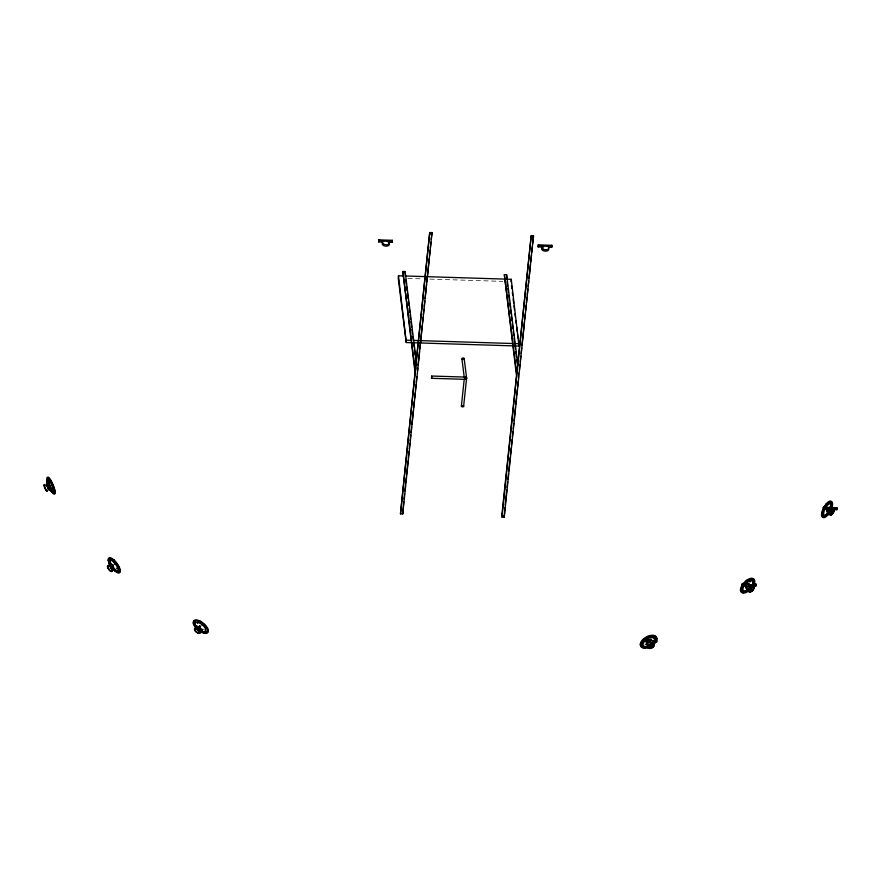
<?xml version="1.0" encoding="UTF-8"?>
<svg xmlns="http://www.w3.org/2000/svg" width="881" height="881" viewBox="0 0 881 881"><rect width="100%" height="100%" fill="white"/><g stroke="black" fill="none" stroke-linecap="round" stroke-linejoin="round"><path stroke-width="0.66" stroke-dasharray="4.41 3.3" d="M407.859 278.407L422.99 278.881M429.862 279.101L502.743 281.38"/><path stroke-width="1.32" d="M831.312 503.469L831.708 502.996L831.323 503.403A4.075 1.068 83 0 0 831.047 502.555M831.884 506.212L831.851 507.5L831.73 506.201M112.25 566.087C112.283 563.862 114.761 569.324 112.383 566.329M749.676 586.173C747.947 588.882 750.425 585.138 748.729 586.162M752.803 584.202L753.035 584.621M198.743 627.492L200.604 628.483M830.155 510.727A4.075 0.837 -58.8 0 0 831.003 511.365L831.697 507.027L830.155 510.727A7.929 2.962 -61.8 0 1 826.774 515.363L827.424 514.933M382.783 242.055L378.731 241.934L378.797 239.885L392.32 240.304L392.254 242.352L388.202 242.22M392.32 240.304L392.254 242.352M402.991 275.918L398.476 275.775L398.234 278.11L406.262 342.533L519.019 346.057L511.244 279.299L506.729 279.167L506.608 274.718L504.35 274.652L516.508 375.724L501.807 515.737L501.972 517.026L504.229 517.103L533.468 235.789L531.21 235.712L516.707 373.863L504.35 274.652M402.859 271.469L415.028 372.553L400.481 513.854L402.738 513.92L431.976 232.606L429.73 232.54L415.226 370.692L402.859 271.469L405.117 271.546L416.295 361.243M405.117 271.546L405.249 275.984L504.472 279.09M406.262 342.533L398.476 275.775M400.481 513.854L429.73 232.54M403.718 501.763L402.738 513.92M404.005 499.042L404.577 493.602M404.864 490.882L405.436 485.453M405.723 482.733L406.295 477.293M406.582 474.573L408.002 460.983M408.288 458.263L409.004 451.468M409.291 448.748L409.863 443.308M410.15 440.588L410.711 435.159M410.998 432.439L411.57 426.999M411.856 424.279L413.288 410.689M413.574 407.969L414.279 401.174M414.566 398.454L415.138 393.014M415.425 390.294L415.997 384.854M416.284 382.134L416.856 376.705M417.759 368.027L417.473 370.758L417.142 368.038M418.057 365.285L419.488 351.607M419.774 348.876L422.219 325.618M422.506 322.887L423.078 317.413M423.365 314.682L423.937 309.209M424.224 306.467L424.796 301.005M425.094 298.263L426.525 284.585M426.811 281.854L429.256 258.596M429.543 255.864L430.115 250.391M430.402 247.66L430.974 242.187M431.261 239.445L431.976 232.606M461.38 406.229L464.199 379.392M463.626 406.46L466.578 378.29M510.991 281.634L511.244 279.299M501.972 517.026L531.21 235.712M504.229 517.103L504.923 507.654M505.209 504.934L506.773 489.99M507.06 487.27L507.632 481.83M507.919 479.11L508.491 473.67M508.778 470.95L510.198 457.36M510.484 454.64L511.2 447.845M511.487 445.125L512.059 439.685M512.346 436.965L512.918 431.536M513.205 428.816L513.766 423.376M514.052 420.655L515.484 407.066M515.77 404.346L516.486 397.551M516.773 394.831L517.334 389.391M517.621 386.671L518.193 381.242M518.48 378.522L518.435 373.115M519.394 369.833L519.966 364.36M520.253 361.617L520.825 356.155M521.123 353.413L521.695 347.94M521.981 345.209L524.415 321.961M524.713 319.219L525.285 313.746M525.572 311.015L526.144 305.542M526.431 302.811L527.003 297.338M527.29 294.595L527.862 289.133M528.148 286.391L528.732 280.918M529.018 278.187L530.45 264.509M530.736 261.778L531.452 254.939M531.75 252.197L532.322 246.724M532.609 243.993L533.468 235.789M543.61 247.087L538.192 246.922L538.258 244.874L551.792 245.292L551.726 247.341L549.017 247.253M551.792 245.292L551.726 247.341M648.581 641.831L643.174 641.654L643.24 639.617L651.356 639.87M643.174 641.654L643.24 639.617M749.114 583.817L742.353 583.596L742.287 585.645L746.35 585.777M742.287 585.645L742.353 583.596M753.178 583.938L755.887 584.026L755.821 586.063L753.112 585.986M755.821 586.063L755.887 584.026M827.336 509.427L823.272 509.295L823.339 507.258L836.873 507.676L836.807 509.725L832.743 509.592M836.873 507.676L836.807 509.725M48.257 488.559L46.847 485.607A3.601 0.683 67 0 1 46.594 483.57L47.122 480.244M431.624 376.143L431.602 378.29L465.421 379.348L465.597 378.015L465.52 377.09L431.69 376.033L431.602 378.29M49.105 484.385L49.391 485.905M829.098 510.121L828.988 509.207M826.995 504.67L826.642 505.099L826.841 504.516M753.872 582.815A7.929 3.755 -46.7 0 1 753.409 584.345L750.733 588.761L752.55 586.151M112.603 564.424L112.845 566.351L112.118 565.668M752.826 585.458L753.244 584.521M50.702 480.343L50.988 480.938M50.999 480.938L50.801 480.343M832.093 503.712L832.171 503.987M199.436 626.05L199.756 628.627M742.364 587.528L743.201 585.898M201.364 632.029L200.802 631.589L201.331 631.82M641.709 643.824A7.929 4.284 -30.1 0 1 642.282 642.436L643.306 641.027M654.231 643.075L652.281 644.826M748.531 590.501C751.945 587.66 747.286 592.153 748.597 590.479A3.601 1.707 -46.7 0 0 751.328 588.442M827.744 514.713L828.944 513.876A3.601 1.344 -61.8 0 0 830.012 512.896M648.284 637.404L647.964 637.481M199.106 630.774L201.11 631.655L199.106 630.774A2.918 1.266 39.4 0 1 198.456 630.289M650.068 646.202L648.901 646.687L650.057 646.269M193.391 623.01L193.842 623.363M200.119 622.427L199.635 621.931L200.064 622.427M647.271 647.095L646.114 647.37M116.556 571.615L113.12 570.007A3.601 1.156 53.8 0 1 110.808 567.838L109.861 566.296A3.601 1.156 53.8 0 1 109.607 564.247L110.367 564.292A3.601 1.156 53.8 0 1 110.896 564.611M116.072 570.591A4.075 1.366 17.8 0 0 113.869 570.062L113.12 570.007M748.905 580.447A7.929 3.755 -46.7 0 1 750.425 579.819L752.848 579.852M749.478 585.634A3.601 1.707 -46.7 0 1 750.887 584.896L751.989 584.907M745.337 592.054L742.914 592.032M49.479 490.155L49.017 489.946A3.601 0.683 67 0 1 47.497 487.314A4.075 1.553 60.4 0 0 49.457 486.764A7.929 1.487 67 0 0 52.794 492.534L53.818 492.997A4.075 1.057 32.4 0 0 49.843 490.31M195.406 626.732L197.586 629.97A3.601 1.564 39.4 0 0 200.538 631.545L201.099 631.545M429.884 233.828L432.142 233.894M531.375 237L533.633 237.077M392.408 240.954L378.874 240.524L378.797 239.885M551.869 245.942L538.346 245.513L538.258 244.874M542.178 246.405L538.115 246.273L538.192 246.922M406.504 340.198L411.009 340.341M512.5 343.513L413.266 340.407L412.771 336.388M514.757 343.59L519.261 343.733M831.543 508.15L836.95 508.326M826.907 510.022L833.966 510.242M501.807 515.737L504.064 515.814M742.43 584.246L749.202 584.455L749.698 588.486M753.255 584.588L755.964 584.665M745.921 586.361L749.445 586.471M643.317 640.256L652.788 640.553M643.097 641.016L647.15 641.137M646.808 642.381L652.689 642.557M831.036 507.632L831.411 507.654A3.601 1.344 -61.8 0 1 831.664 509.703M203.764 632.481L202.487 632.129M201.176 631.743L200.615 631.578M653.438 636.71L654.693 637.161A7.929 4.284 -30.1 0 1 655.541 637.943M641.61 645.09A7.929 4.284 -30.1 0 0 642.844 646.94L644.099 647.381M113.484 569.434C110.301 568.168 117.371 572.243 113.484 569.434A2.918 0.936 53.8 0 1 112.449 569.247M47.882 478.493L48.477 478.967A7.929 1.487 67 0 1 50.074 481.246L49.92 480.817M113.572 567.045L112.878 566.395L112.922 567.001M197.829 626.6A3.601 1.564 39.4 0 1 200.097 627.999L201.264 629.331A4.075 2.962 5.7 0 0 203.115 629.364M196.298 627.701L197.729 629.133A7.929 3.436 39.4 0 0 201.044 631.479M204.678 626.248L205.824 627.735A4.075 2.962 5.7 0 1 205.614 628.032M112.096 565.734A3.601 1.156 53.8 0 1 112.669 566.472L113.616 568.014M116.964 571.824A7.929 2.544 53.8 0 1 111.887 567.045L109.817 563.642A7.929 2.544 53.8 0 1 109.178 562.078L109.332 564.148L109.101 562.001M47.089 479.804L47.122 479.539M47.937 479.198L47.827 479.297M195.097 626.039L194.723 625.18M49.457 486.764L48.026 483.008A7.929 1.487 67 0 1 47.552 481.345M47.332 486.576L46.814 484.429M830.431 510.132L830.684 512.147M823.339 507.258L823.416 507.897L830.188 508.106A3.557 1.993 6 0 0 827.347 510.881A3.557 1.993 6 0 0 833.305 511.509A3.557 1.993 6 0 0 831.102 508.205A2.918 1.09 -61.8 0 1 831.444 508.811M823.195 508.656L823.272 509.295M656.774 640.035L656.708 642.084L656.62 641.434M650.09 640.465L650.585 644.507M511.498 285.664L511.828 288.351M512.335 292.371L512.665 295.058M513.171 299.088L513.667 303.108M514.008 305.795L514.504 309.826M515.011 313.845L515.341 316.532M515.848 320.563L516.178 323.25M516.684 327.269L517.18 331.3M517.51 333.987L518.017 338.007M518.524 342.037L519.019 346.057M506.608 274.718L517.951 365.78M507.06 281.843L507.566 285.873M507.897 288.561L508.403 292.58M508.733 295.267L509.405 300.641M509.736 303.317L510.242 307.348M510.573 310.035L511.079 314.054M511.409 316.742L511.916 320.772M512.246 323.459L512.918 328.822M513.249 331.509L513.755 335.529M514.086 338.216L514.592 342.246M514.922 344.934L515.418 348.953M515.759 351.64L516.431 357.003M516.762 359.69L517.257 363.721M464.188 358.677L466.6 378.004M461.963 359.085L464.21 377.123M405.745 280.015L406.251 284.045M406.582 286.721L407.088 290.752M407.418 293.439L408.09 298.802M408.421 301.489L408.927 305.52M409.258 308.196L409.753 312.226M410.094 314.913L410.59 318.933M410.931 321.62L411.592 326.994M411.934 329.67L412.429 333.701M413.607 343.094L414.103 347.125M414.444 349.812L415.105 355.175M415.447 357.862L415.777 360.549M378.643 241.284L378.731 241.934M462.051 359.316A1.134 0.936 -7.1 0 1 462.514 358.093A1.134 0.936 -7.1 0 1 464.001 358.314A1.134 0.936 -7.1 0 1 463.802 359.569M464.551 377.707A1.134 0.936 -7.1 0 1 466.434 377.674A1.134 0.936 -7.1 0 1 465.675 379.116M463.01 405.723A1.134 0.639 6 0 1 463.362 406.747A1.134 0.639 6 0 1 461.578 406.548A1.134 0.639 6 0 1 462.14 405.634M464.816 377.685A1.134 0.639 6 0 1 466.39 377.971A1.134 0.639 6 0 1 466.082 378.83A1.134 0.639 6 0 1 464.518 378.555M833.217 510.617A3.557 1.993 6 0 1 832.523 513.249A3.557 1.993 6 0 1 827.744 512.742A3.557 1.993 6 0 1 827.611 510.022M752.792 586.063A3.557 1.993 6 0 1 749.39 588.475A3.557 1.993 6 0 1 746.141 585.524A3.557 1.993 6 0 1 751.768 585.127M751.284 589.675A3.557 1.993 6 0 1 746.659 589.015A3.557 1.993 6 0 1 746.625 586.372M653.526 643.593A3.557 1.993 6 0 1 653.008 643.989M652.325 644.286A3.557 1.993 6 0 1 647.403 643.394A3.557 1.993 6 0 1 648.35 640.685A3.557 1.993 6 0 1 653.273 641.577M653.724 644A3.557 1.993 6 0 1 650.442 645.905M649.517 645.806A3.557 1.993 6 0 1 647.006 642.778M389.094 243.74A3.557 1.993 6 0 1 385.537 246.14A3.557 1.993 6 0 1 382.563 243.057M548.555 248.728A3.557 1.993 6 0 1 544.998 251.129A3.557 1.993 6 0 1 542.024 248.046M832.842 509.394A3.238 1.211 -61.8 0 1 833.889 510.848A3.238 1.211 -61.8 0 1 831.697 514.614A3.238 1.211 -61.8 0 1 830.265 513.821M826.004 507.203A6.475 2.423 -61.8 0 1 830.056 503.778A6.475 2.423 -61.8 0 1 830.838 507.522M830.343 508.998A6.475 2.423 -61.8 0 1 824.748 515.407A6.475 2.423 -61.8 0 1 825.156 508.667M832.963 509.064A3.238 1.211 -61.8 0 1 833.668 509.703M833.668 510.253A3.238 1.211 -61.8 0 1 831.807 514.075A3.238 1.211 -61.8 0 1 829.968 514.218M833.096 508.733A3.601 1.344 -61.8 0 1 832.6 513.282A3.601 1.344 -61.8 0 1 829.759 513.854M831.521 506.146A4.075 1.068 83 0 1 831.411 507.654M831.444 509.317A2.918 1.09 -61.8 0 1 830.794 511.266M829.439 502.005A9.019 3.37 -61.8 0 1 831.058 509.824A9.019 3.37 -61.8 0 1 822.59 516.993M825.464 506.267A9.019 3.37 -61.8 0 1 826.774 504.461M823.173 516.09A7.929 2.962 -61.8 0 1 823.195 512.125M826.841 505.088A7.929 2.962 -61.8 0 1 829.186 502.93A4.075 2.61 84.2 0 0 829.12 503.381M830.298 507.555A4.075 2.61 84.2 0 1 829.836 506.905M823.757 516.618A4.075 1.465 -25.3 0 1 823.966 516.376M825.982 514.922A4.075 1.465 -25.3 0 1 826.818 514.515M827.677 514.185A4.075 1.465 -25.3 0 1 828.096 514.052M823.911 508.062A7.929 2.962 -61.8 0 1 831.135 503.304A7.929 2.962 -61.8 0 1 825.64 515.308A7.929 2.962 -61.8 0 1 823.063 509.923M823.548 507.897A9.019 3.37 -61.8 0 1 831.763 502.478A9.019 3.37 -61.8 0 1 825.508 516.156A9.019 3.37 -61.8 0 1 822.579 510.022M826.697 513.722A1.608 0.782 -24.9 0 1 826.4 514.13M752.616 586.922A3.238 1.531 -46.7 0 1 753.916 588.552A3.238 1.531 -46.7 0 1 750.953 591.768A3.238 1.531 -46.7 0 1 749.136 590.688M745.018 584.566A6.475 3.061 -46.7 0 1 751.526 580.832A6.475 3.061 -46.7 0 1 751.702 585.975M750.755 587.308A6.475 3.061 -46.7 0 1 744.236 591.052A6.475 3.061 -46.7 0 1 744.06 585.898M752.936 586.614A3.238 1.531 -46.7 0 1 753.607 588.552A3.238 1.531 -46.7 0 1 750.931 591.448M750.315 591.702A3.238 1.531 -46.7 0 1 748.905 590.479M753.112 586.328A3.601 1.707 -46.7 0 1 752.308 590.655A3.601 1.707 -46.7 0 1 748.63 590.622M750.7 585.425A2.918 1.377 -46.7 0 1 751.989 586.041M752.451 586.261A3.601 1.707 -46.7 0 1 752.242 586.955M752.319 578.74A9.019 4.273 -46.7 0 1 750.293 589.576A9.019 4.273 -46.7 0 1 741.075 589.488M753.585 580.491A7.929 3.755 -46.7 0 1 753.938 581.504M751.394 587.616A7.929 3.755 -46.7 0 1 748.443 590.435M741.824 590.38A7.929 3.755 -46.7 0 1 741.89 589.059M745.778 582.737A7.929 3.755 -46.7 0 1 747.319 581.438M750.887 584.896A4.075 3.039 -82.3 0 1 750.645 584.588M749.929 582.077A4.075 3.039 -82.3 0 1 749.951 581.614M750.249 580.249A4.075 3.039 -82.3 0 1 750.425 579.819M743.795 583.718A7.929 3.755 -46.7 0 1 753.288 580.579A7.929 3.755 -46.7 0 1 745.755 591.14A7.929 3.755 -46.7 0 1 742.628 585.347M745.634 590.722A4.075 1.564 -9.6 0 1 747.473 590.446M746.075 584.455A4.075 3.601 -45.4 0 1 746.46 584.632M747.374 583.53A1.608 1.399 -62.5 0 1 747.584 582.583M654.087 645.52A3.238 1.751 -30.1 0 1 650.663 648.339A3.238 1.751 -30.1 0 1 648.317 646.973M645.454 640.113A6.475 3.502 -30.1 0 1 654.506 639.099A6.475 3.502 -30.1 0 1 647.7 646.247M646.247 646.478A6.475 3.502 -30.1 0 1 644.958 646.412M643.934 646.037A6.475 3.502 -30.1 0 1 644.308 641.214M648.879 646.147A2.918 1.575 -30.1 0 1 647.425 644.804M653.944 645.255A3.238 1.751 -30.1 0 1 650.894 647.964A3.238 1.751 -30.1 0 1 648.119 647.227M651.841 645.222A3.601 1.949 -30.1 0 1 648.581 646.61M647.293 646.368A3.601 1.949 -30.1 0 1 646.907 646.015M654.098 635.972A9.019 4.879 -30.1 0 1 651.511 646.103A9.019 4.879 -30.1 0 1 640.74 644.077M651.169 645.608A7.929 4.284 -30.1 0 1 647.458 647.183M646.379 638.494A7.929 4.284 -30.1 0 1 651.863 636.633M654.693 637.161A4.075 2.147 -70.4 0 1 654.539 638.472M653.217 641.346A4.075 2.147 -70.4 0 1 652.953 641.654M642.844 646.94A4.075 1.509 6.2 0 1 643.031 646.797M647.039 644.319A4.075 2.94 10.9 0 1 645.2 644.242M642.811 643.042A4.075 2.94 10.9 0 1 642.282 642.436M644.705 639.672A4.075 3.711 -17.1 0 1 645.156 639.738M653.834 641.698A1.608 0.65 -67.5 0 1 654.131 640.784M654.131 644.121A3.601 1.949 -30.1 0 1 651.731 647.832A3.601 1.949 -30.1 0 1 647.799 647.37M650.806 639.639A4.075 3.392 -65.7 0 1 650.828 639.188M651.356 637.415A4.075 3.392 -65.7 0 1 651.599 637.007M653.955 642.634A4.075 0.716 -57.6 0 1 654.187 642.37M654.781 641.797A4.075 0.716 -57.6 0 1 655.068 641.643M642.833 645.355A1.608 0.793 9.6 0 1 642.678 645.189M46.792 490.321A3.238 0.606 67 0 1 44.942 488.382A3.238 0.606 67 0 1 44.546 485.2M47.122 490.188A3.238 0.606 67 0 1 45.272 488.239A3.238 0.606 67 0 1 44.876 485.057M48.048 479.837A6.475 1.222 67 0 1 52.772 487.997A6.475 1.222 67 0 1 51.098 489.429M49.666 486.576A6.475 1.222 67 0 1 47.882 480.244M49.017 489.946A4.075 0.617 39.1 0 1 52.794 492.534M54.49 493.448A9.019 1.696 67 0 1 48.84 485.838A9.019 1.696 67 0 1 48.191 478.053M53.256 488.503A7.929 1.487 67 0 1 53.73 490.155M51.494 484.605A4.075 2.83 75.4 0 1 51.825 484.737M46.847 485.607A4.075 1.211 86.1 0 1 48.026 483.008M48.477 478.967A4.075 1.894 -81.6 0 1 48.466 479.881M47.992 482.127A4.075 1.894 -81.6 0 1 47.838 482.535M47.277 490.453A3.601 0.683 67 0 1 46.142 490.1A3.601 0.683 67 0 1 44.303 485.596A3.601 0.683 67 0 1 45.118 485.178M52.42 491.235A1.608 0.639 33.8 0 1 52.166 491.169M51.605 490.915A1.608 0.639 33.8 0 1 50.823 490.332M111.887 570.525A3.238 1.046 53.8 0 1 108.969 569.181A3.238 1.046 53.8 0 1 108.572 565.998M111.491 570.183A3.238 1.046 53.8 0 1 109.222 570.04A3.238 1.046 53.8 0 1 107.9 566.087M111.325 565.371A6.475 2.081 53.8 0 1 112.085 560.745A6.475 2.081 53.8 0 1 118.12 569.754A6.475 2.081 53.8 0 1 112.261 566.769M111.975 568.851A2.918 0.936 53.8 0 1 109.938 565.668A2.918 0.936 53.8 0 1 111.083 565.139M111.557 565.536A2.918 0.936 53.8 0 1 112.052 566.054M113.286 567.893A2.918 0.936 53.8 0 1 113.517 568.465M114.034 569.787A3.601 1.156 53.8 0 1 113.869 570.062M119.376 569.5A9.019 2.907 53.8 0 1 113.065 569.104A9.019 2.907 53.8 0 1 109.409 558.08M114.838 562.023A9.019 2.907 53.8 0 1 116.292 563.851M112.085 559.953A7.929 2.544 53.8 0 0 110.907 559.248A4.075 2.401 87 0 1 111.028 559.677M113.385 561.043A7.929 2.544 53.8 0 1 114.717 562.43M118.704 568.994A7.929 2.544 53.8 0 1 119.001 571.328M118.065 567.43A4.075 2.797 25.9 0 1 117.602 567.904M117.305 568.091A4.075 2.797 25.9 0 1 116.611 568.344M111.887 567.045A4.075 1.046 49.5 0 1 110.808 567.838M109.861 566.296A4.075 0.617 73.9 0 1 109.817 563.642M110.896 563.278A4.075 2.401 87 0 1 110.566 563.994M112.129 570.734A3.601 1.156 53.8 0 1 110.268 570.789A3.601 1.156 53.8 0 1 107.581 566.78A3.601 1.156 53.8 0 1 108.969 566.02M109.607 564.247A4.075 0.804 88.1 0 1 109.233 561.406M112.669 566.472A4.075 3.227 60.6 0 1 112.889 565.679M114.134 564.28A4.075 3.227 60.6 0 1 114.838 564.027M200.042 632.162A3.238 1.399 39.4 0 1 196.276 631.622A3.238 1.399 39.4 0 1 195.879 628.439M199.69 631.886A3.238 1.399 39.4 0 1 196.727 632.404A3.238 1.399 39.4 0 1 195.164 628.682M196.133 626.358A6.475 2.808 39.4 0 1 197.443 622.371A6.475 2.808 39.4 0 1 204.844 627.591A6.475 2.808 39.4 0 1 203.533 631.578M202.3 631.259A6.475 2.808 39.4 0 1 199.558 629.794M198.236 628.737A6.475 2.808 39.4 0 1 197.069 627.569M197.036 626.942A2.918 1.266 39.4 0 1 200.637 629.023A2.918 1.266 39.4 0 1 200.24 631.093M196.419 628.638A3.601 1.564 39.4 0 1 195.934 626.931M201.617 629.981A3.601 1.564 39.4 0 1 201.782 630.565M201.749 631.038A3.601 1.564 39.4 0 1 201.518 631.369M207.464 629.486A9.019 3.909 39.4 0 1 200.174 631.556A9.019 3.909 39.4 0 1 193.798 621.006M194.833 620.576A9.019 3.909 39.4 0 1 196.265 620.576M203.643 624.53A9.019 3.909 39.4 0 1 205.273 626.171M204.216 632.613A7.929 3.436 39.4 0 1 202.707 632.217M195.153 626.215A7.929 3.436 39.4 0 1 194.007 623.506M198.269 621.733A7.929 3.436 39.4 0 1 199.932 622.471M197.729 629.133A4.075 0.584 38.2 0 1 197.586 629.97M200.339 632.316A3.601 1.564 39.4 0 1 196.144 631.721A3.601 1.564 39.4 0 1 195.703 628.175M204.954 629.893A1.608 1.002 2 0 1 205.251 629.992M197.487 623.043A4.075 2.863 74.4 0 1 197.575 623.495M197.322 626.072A4.075 2.863 74.4 0 1 197.146 626.424M200.097 627.999A4.075 3.513 41.6 0 1 200.328 626.776M200.505 626.402A4.075 3.513 41.6 0 1 200.725 626.061M202.002 625.081A4.075 3.513 41.6 0 1 202.399 624.937M199.679 625.829A1.608 1.344 56.9 0 1 199.436 625.951M108.275 560.173L108.726 560.723L108.297 560.14M108.969 559.666L109.409 560.217L108.969 559.666M115.004 569.6L115.444 570.15L115.004 569.6M47.167 481.466C46.77 485.993 46.682 479.881 47.167 481.466M825.871 504.571L826.268 504.086L825.871 504.571M740.569 590.281L741.097 589.885L740.591 590.215M747.639 590.358L748.167 589.962L747.639 590.358M193.787 622.438L194.349 622.878L193.787 622.438M201.32 630.961L201.881 631.402L201.32 630.961M113.803 559.964L114.244 560.525L113.825 559.942M119.838 569.897L120.279 570.447L119.86 569.875M640.421 644.738L641.06 644.507L640.421 644.738M640.795 645.388L641.445 645.167L640.817 645.332M648.68 646.291L649.319 646.07L648.702 646.225M649.055 646.951L649.704 646.72L649.055 646.951M753.508 580.788L754.048 580.403L753.53 580.722M746.438 580.722L746.978 580.337L746.438 580.722M48.873 488.834L50.635 490.354L48.873 488.834M207.652 629.86L208.202 630.311L207.652 629.86M200.119 621.336L200.681 621.788L200.119 621.336M647.48 636.655L648.13 636.445L647.502 636.6M655.739 638.218L656.389 637.998L655.761 638.152M656.114 638.868L656.752 638.604L656.114 638.868M829.759 512.698L827.887 514.724L829.759 512.698M821.632 515.22L821.995 514.779L821.632 515.22M827.083 514.13L827.457 513.711L827.083 514.13M51.098 490.243L51.373 490.904L51.12 490.243M51.913 489.902L52.188 490.563L51.957 489.913M54.886 491.257L55.162 491.917L54.974 491.323M114.012 560.03L113.957 559.986A9.019 2.907 53.8 0 0 109.949 562.904A9.019 2.907 53.8 0 0 119.97 572.331A9.019 2.907 53.8 0 0 114.001 559.931M383.576 244.103A3.557 1.993 6 0 0 389.369 243.387A3.557 1.993 6 0 0 384.733 240.777A3.557 1.993 6 0 0 383.576 244.103M543.037 249.092A3.557 1.993 6 0 0 548.83 248.376A3.557 1.993 6 0 0 544.205 245.766A3.557 1.993 6 0 0 543.037 249.092M746.152 591.647A9.019 4.273 -46.7 0 0 753.806 579.191A9.019 4.273 -46.7 0 0 741.989 585.347A9.019 4.273 -46.7 0 0 746.152 591.647M645.299 646.819A7.929 4.284 -30.1 0 0 655.552 638.351A7.929 4.284 -30.1 0 0 644.319 639.022A7.929 4.284 -30.1 0 0 645.299 646.819M644.881 647.568A9.019 4.879 -30.1 0 0 656.565 637.932A9.019 4.879 -30.1 0 0 643.78 638.692A9.019 4.879 -30.1 0 0 644.881 647.568M48.367 480.993A7.929 1.487 67 0 0 54.215 492.666A7.929 1.487 67 0 0 51.781 482.557A7.929 1.487 67 0 0 48.367 480.993M47.948 480.409A9.019 1.696 67 0 0 54.611 493.701A9.019 1.696 67 0 0 51.836 482.182A9.019 1.696 67 0 0 47.948 480.409M110.499 563.146A7.929 2.544 53.8 0 0 119.309 571.428A7.929 2.544 53.8 0 0 114.067 560.536A7.929 2.544 53.8 0 0 110.499 563.146M195.67 625.587A7.929 3.436 39.4 0 0 206.892 631.6A7.929 3.436 39.4 0 0 200.439 621.843A7.929 3.436 39.4 0 0 195.67 625.587M194.954 625.499A9.019 3.909 39.4 0 0 207.729 632.349A9.019 3.909 39.4 0 0 200.383 621.237A9.019 3.909 39.4 0 0 194.954 625.499"/></g></svg>
